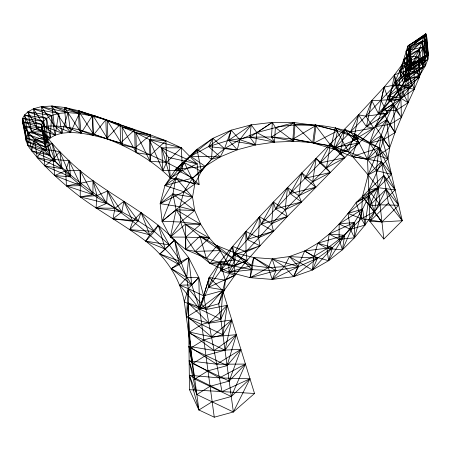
<?xml version="1.0" encoding="UTF-8"?>
<svg xmlns="http://www.w3.org/2000/svg" width="451" height="451" viewBox="0 0 451 451"><rect width="100%" height="100%" fill="white"/><g stroke="black" fill="none" stroke-linecap="round" stroke-linejoin="round"><path stroke-width="0.68" d="M383.829 239.019L376.309 170.585L378.175 155.46L383.733 139.494L401.074 98.307L404.835 87.488L407.326 76.929L408.279 70.17L409.733 65.925L426.342 55.157L427.768 53.731L426.595 35.522L409.181 44.92L409.88 46.459L409.395 50.224L407.163 56.11L402.382 64.256L394.507 74.781L384.049 87.173L358.534 114.853L273.379 202.054L245.818 231.425L232.648 246.331L220.206 261.563L209.208 277.5L222.721 290.613L254.527 393.475L233.359 411.983L196.828 394.529L189.138 360.817L216.751 364.222L245.44 364.087L231.267 396.53L194.742 379.077L188.969 346.374L214.124 350.545L240.896 349.39L227.09 365.62L190.564 348.166L188.794 331.936L211.502 336.863L236.352 334.698L224.998 350.168L188.473 332.714L188.625 317.493L208.875 323.181L231.808 320.001L222.907 334.71L186.381 317.256L199.635 309.008L218.729 303.805L222.721 290.613L225.314 280.201L234.571 266.017L246.049 251.827L271.682 223.719L366.432 126.686L389.151 101.509L398.019 90.764L404.694 81.817L408.972 74.832L411.16 69.606L428.45 55.281L427.768 53.731L425.817 33.808L407.783 46.222L403.707 59.571L399.716 70.796L375.401 126.584L369.64 143.198L367.537 159.457L369.938 221.396L383.829 239.019L402.269 220.714L387.956 159.023L379.184 147.894L358.122 138.581L337.59 130.841L316.066 125.468L294.148 122.599L256.861 132.577L239.769 139.692L224.508 148.65L211.525 159.288L205.132 166.295L192.701 178.044L183.867 191.765L179.774 206.727L180.637 222.022L185.727 237.113L195.159 251.393L209.991 263.373L228.956 272.162L250.113 277.669L272.195 279.417L293.522 276.655L312.402 269.997L328.565 260.729L342.41 249.809L354.43 237.807L364.994 225.055L361.33 218.667L362.441 196.501L368.134 174.937L379.184 147.894L381.129 135.65L386.631 119.718L393.396 103.882L419.171 49.886L424.391 35.454L425.817 33.808L426.595 35.522L428.45 55.281L427.892 59.244L425.456 65.587L420.202 74.545L411.667 85.949L400.494 99.13L373.744 128.005L287.304 216.57L259.968 245.801L247.03 260.464L234.937 275.223L224.446 290.094L218.729 303.805L233.359 411.983L214.259 417.192L198.919 409.982L189.482 389.698L188.281 288.612L186.691 277.63L180.93 261.665L174.644 240.011C143.469 208.351 100.753 191.782 69.037 160.731C61.173 153.227 53.539 145.442 46.808 136.89C44.299 133.18 40.827 129.195 41.718 124.386L43.414 121.42L46.639 118.393L51.628 115.507L58.726 113.398L68.022 112.632L79.32 113.534L92.134 116.059L105.861 119.774L150.307 134.872L165.906 140.706L181.336 147.798L197.149 163.86L199.1 184.487L170.416 178.049C152.816 160.77 130.807 147.967 107.84 139.207L106.492 138.699C86.626 131.906 65.925 124.081 44.564 126.393C37.512 127.864 29.473 130.683 26.282 137.741C25.493 145.865 32.991 151.654 37.281 157.641C50.168 172.203 64.803 185.102 80.239 196.89C101.419 212.635 124.82 225.072 145.758 241.155C165.055 256.253 179.819 277.455 184.296 301.804L198.919 409.982L212.173 401.734L231.267 396.53L249.984 378.778L219.378 377.904L189.307 375.255L198.919 409.982M361.33 218.667L356.143 202.572L369.194 195.649L364.994 225.055L362.553 209.117L339.158 223.978L354.486 222.416L342.41 249.809L344.637 235.315L317.831 243.213L332.522 247.469L312.402 269.997L317.431 258.282L289.407 256.557L298.585 266.603L272.195 279.417L276.029 270.668L253.614 257.51L252.137 269.681L250.113 277.669L268.328 267.657L272.156 258.902L284.35 266.609L293.522 276.655L298.585 266.603L272.156 258.902L276.029 270.668L250.113 277.669L251.585 265.504L253.614 257.51L268.328 267.657L272.195 279.417L284.35 266.609L289.407 256.557L312.402 269.997L313.873 256.472L317.831 243.213L326.975 248.524L342.41 249.809L339.101 239.374L339.158 223.978L350.478 229.35L364.994 225.055L374.381 211.745L378.192 187.695L362.441 196.501L381.952 221.909L374.381 211.745L369.194 195.649L348.037 213.413L361.33 218.667L381.952 221.909L398.69 205.29L386.079 189.29L369.938 221.396L381.952 221.909L402.269 220.714L388.379 203.091L379.184 147.894L367.537 159.457L354.447 133.857L369.64 143.198L381.129 135.65L389.658 147.905L375.401 126.584L386.631 119.718L389.658 147.905L378.175 155.46L367.537 159.457L352.237 156.559L358.122 138.581L354.447 133.857C329.365 124.059 301.719 122.401 275.386 127.526L272.359 122.368L251.196 124.876L231.171 130.192L212.872 138.333L196.991 149.247L175.659 169.373L164.936 185.547L160.167 203.649L162.089 221.289L170.388 237.063L185.761 249.578L206.417 258.446L228.849 265.177L252.137 269.681L276.029 270.668L298.585 266.603L317.431 258.282L332.522 247.469L344.637 235.315L354.486 222.416L362.553 209.117L369.194 195.649L378.192 187.695L391.536 174.447L379.184 147.894L354.447 133.857L348.567 151.835L368.134 174.937L378.192 187.695L395.115 189.865L381.484 161.695L352.237 156.559L333.571 149.055L313.721 143.198L292.925 139.083L271.502 136.963L249.899 137.222L228.685 140.289L208.61 146.558L190.598 156.255L175.659 169.373L192.701 178.044L194.798 184.087L192.532 197.07L194.68 210.527L200.729 224.243L209.32 237.987L220.556 250.587L235.072 259.889L251.585 265.504L268.328 267.657L284.35 266.609L299.639 262.707L313.873 256.472L326.975 248.524L339.101 239.374L350.478 229.35L361.33 218.667L374.381 211.745L380.069 204.799L395.115 189.865L383.784 175.49L356.143 202.572L348.037 213.413L339.158 223.978L329.202 234.03L317.831 243.213L304.667 250.993L289.407 256.557L272.156 258.902L253.614 257.51L234.965 252.904L216.987 245.66L199.923 236.172L185.395 224.192L176.132 209.794L172.925 193.986L175.867 177.869L184.324 162.642L196.991 149.247L211.525 159.288L220.246 156.875L237.282 149.788L255.565 144.923L274.529 142.121L293.725 141.321L312.763 142.572L331.22 146.023L348.567 151.835L367.537 159.457L376.309 170.585L391.536 174.447L381.484 161.695L368.134 174.937L376.309 170.585L387.956 159.023L389.658 147.905L394.969 132.628L401.384 117.429L414.255 89.264L419.086 77.792L422.796 67.244L426.342 55.157L425.817 33.808L407.783 46.222L409.733 65.925L424.757 59.741L424.391 35.454L407.783 46.222L411.137 64.843L411.735 66.212L411.16 69.606L427.892 59.244L426.127 39.868L426.595 35.522L409.88 46.459L411.16 69.606L409.395 50.224L426.127 39.868L428.45 55.281L411.735 66.212L409.181 44.92L411.137 64.843L409.733 65.925L406.103 51.07L424.391 35.454L426.342 55.157L411.137 64.843L427.768 53.731L411.735 66.212L409.88 46.459L426.127 39.868L423.647 46.87L417.891 56.984L408.149 69.967L395.386 84.788L365.846 116.172L290.117 193.614L261.202 224.153L233.629 254.967L220.578 270.769L208.345 287.394L199.635 309.008L214.259 417.192M380.069 204.799L369.341 205.91L383.784 175.49L398.69 205.29L380.069 204.799L368.738 190.423L381.484 161.695M233.359 411.983L249.984 378.778L222.005 391.586L189.307 375.255L196.828 394.529L210.081 386.281L229.176 381.072L245.44 364.087L219.378 377.904L189.138 360.817L194.742 379.077L207.99 370.829L227.09 365.62L236.352 334.698L214.124 350.545L188.794 331.936L192.65 363.619L229.176 381.072L240.896 349.39L216.751 364.222L188.969 346.374L192.65 363.619L205.904 355.371L224.998 350.168L231.808 320.001L211.502 336.863L188.625 317.493L190.564 348.166L203.813 339.919L222.907 334.71L227.265 305.304L206.248 309.499L188.45 303.055L186.381 317.256L188.281 288.612L198.767 277.421L188.681 257.656L174.644 240.011L159.919 253.986L179.098 264.619L191.799 284.959L199.635 309.008L220.821 319.257L227.265 305.304L208.875 323.181L188.45 303.055L188.473 332.714L201.727 324.466L220.821 319.257L222.721 290.613L224.446 290.094L225.314 280.201L220.206 261.563L234.571 266.017L247.03 260.464L246.049 251.827L245.818 231.425L258.57 237.739L273.441 231.183L271.682 223.719L273.379 202.054L285.162 209.743L287.304 216.57L271.682 223.719L259.443 216.694L247.216 239.487L259.968 245.801L258.57 237.739L259.443 216.694L261.202 224.153L273.441 231.183L247.216 239.487L245.818 231.425L233.629 254.967L247.03 260.464L220.578 270.769L220.206 261.563L208.345 287.394L224.446 290.094L199.635 309.008L184.296 301.804L188.281 288.612L179.718 285.167L186.691 277.63L188.681 257.656L180.93 261.665L171.346 268.627L191.799 284.959L198.767 277.421L203.621 295.822L222.005 391.586M367.537 159.457L381.129 135.65L387.956 159.023L378.175 155.46L369.64 143.198L386.631 119.718L394.969 132.628L383.733 139.494L369.64 143.198M369.341 205.91L386.079 189.29L402.269 220.714M369.938 221.396L388.379 203.091M356.143 202.572L378.192 187.695L368.738 190.423M170.416 178.049L168.46 157.422L161.751 147.889L162.873 170.67L166.599 162.416L165.906 140.706L149.354 139.562L162.873 170.67L182.458 170.579L181.336 147.798L161.751 147.889L170.416 178.049L182.458 170.579L197.149 163.86L161.751 147.889L149.354 139.562L135.926 132.741L107.406 120.699L92.743 115.197L78.35 110.664L64.482 107.428L51.848 106.041L41.368 106.633L33.425 108.798L27.945 111.848L24.484 115.061L22.657 118.258L22.55 121.866L26.209 141.208L46.865 150.775L50.146 155.499L55.169 161.452L61.996 168.691L70.587 176.882L80.915 185.677L92.94 194.669L106.588 203.407L138.147 220.872L154.372 231.493L169.305 244.882L180.93 261.665L159.919 253.986L174.644 240.011L179.098 264.619L171.346 268.627L186.691 277.63L198.767 277.421L199.635 309.008L179.718 285.167L191.799 284.959L188.681 257.656L179.098 264.619C147.905 225.878 102.608 203.113 65.649 170.799C54.667 161.052 44.074 150.848 34.434 139.759C30.014 134.15 24.754 128.823 22.55 121.866L41.718 124.386L45.342 143.869L45.28 147.015L46.865 150.775L27.945 145.419L24.348 126.342L41.627 127.672L46.865 150.775L43.273 131.703L24.348 126.342L26.209 141.208L45.28 147.015L41.718 124.386L22.657 118.258L26.282 137.741L45.28 147.015L41.627 127.672L22.55 121.866L26.282 137.741L45.342 143.869L47.005 140.96L50.247 137.95L55.163 135.153L61.922 133.163L70.576 132.414L81.022 133.146L93.16 135.356L106.492 138.699L135.075 147.872L166.599 162.416L182.458 170.579L199.1 184.487M352.237 156.559L379.184 147.894M189.482 389.698L254.527 393.475M168.46 157.422L197.149 163.86M362.441 196.501L381.952 221.909M80.295 182.965L80.239 196.89L106.588 203.407L107.597 190.965L97.05 195.559L80.239 196.89L92.94 194.669L92.996 180.744L66.438 185.925L65.649 170.799L69.037 160.731L53.145 159.372L44.987 165.991L70.587 176.882L69.037 160.731L80.915 185.677L66.438 185.925L92.94 194.669L80.126 170.546L65.649 170.799L54.695 175.524L53.145 159.372L59.758 151.632L70.587 176.882L54.695 175.524L80.915 185.677L80.126 170.546L80.295 182.965M354.486 222.416L354.43 237.807L339.101 239.374L329.202 234.03L326.975 248.524L328.565 260.729L313.873 256.472L304.667 250.993L293.522 276.655L317.431 258.282L304.667 250.993L332.522 247.469L328.565 260.729L344.637 235.315L329.202 234.03L354.486 222.416M419.171 49.886L419.086 77.792L404.835 87.488L394.856 82.488L413.967 61.094L419.086 77.792L407.326 76.929L399.716 70.796L419.171 49.886L422.796 67.244L407.326 76.929L403.707 59.571L422.581 40.646L424.757 59.741L408.279 70.17L403.707 59.571L419.171 49.886M409.395 50.224L408.972 74.832L425.456 65.587L423.647 46.87L409.395 50.224M28.266 132.177L27.945 145.419L50.146 155.499L46.808 136.89L28.266 132.177L31.604 150.781L55.169 161.452L52.322 143.57L34.434 139.759L31.604 150.781L50.146 155.499L43.273 131.703L28.266 132.177M272.359 122.368L271.502 136.963L274.529 142.121L249.899 137.222L251.196 124.876L228.685 140.289L237.282 149.788L239.769 139.692L251.196 124.876L256.861 132.577L274.529 142.121L275.386 127.526L293.725 141.321L294.954 124.837L294.148 122.599L272.359 122.368L256.861 132.577L255.565 144.923L228.685 140.289L231.171 130.192L239.769 139.692L255.565 144.923L249.899 137.222L272.359 122.368M51.628 115.507L50.247 137.95L31.553 131.41L24.484 115.061L46.639 118.393L50.247 137.95L36.954 128.45L27.945 111.848L51.628 115.507L55.163 135.153L36.954 128.45L33.425 108.798L58.726 113.398L61.922 133.163L44.564 126.393L33.425 108.798L51.628 115.507M212.872 138.333L211.525 159.288L201.366 171.312L192.701 178.044L164.936 185.547L184.324 162.642L201.366 171.312L205.132 166.295L220.246 156.875L224.508 148.65L231.171 130.192L208.61 146.558L220.246 156.875L190.598 156.255L196.991 149.247L201.366 171.312L194.798 184.087L183.867 191.765L160.167 203.649L179.774 206.727L194.68 210.527L180.637 222.022L170.388 237.063L185.727 237.113L209.32 237.987L195.159 251.393L185.761 249.578L185.395 224.192L200.729 224.243L185.727 237.113L185.761 249.578L199.923 236.172L209.32 237.987L185.395 224.192L170.388 237.063L176.132 209.794L194.68 210.527L172.925 193.986L160.167 203.649L175.867 177.869L194.798 184.087L184.324 162.642L175.659 169.373L205.132 166.295L190.598 156.255L212.872 138.333L224.508 148.65L237.282 149.788L208.61 146.558L212.872 138.333M294.148 122.599L292.925 139.083L293.725 141.321L271.502 136.963L294.148 122.599M97.05 195.559L96.035 208.001L121.894 211.88L123.878 201.343L138.147 220.872L129.826 229.66L149.715 234.836L158.329 225.173L169.305 244.882L145.758 241.155L149.715 234.836L141.078 212.517L132.763 221.306L129.826 229.66L154.372 231.493L158.329 225.173L165.258 249.11L145.758 241.155L154.372 231.493L141.078 212.517L138.147 220.872L112.97 218.814L114.949 208.283L107.597 190.965L121.894 211.88L112.97 218.814L132.763 221.306L123.878 201.343L114.949 208.283L96.035 208.001L106.588 203.407L92.996 180.744L97.05 195.559M209.208 277.5L208.345 287.394L234.937 275.223L234.571 266.017L232.648 246.331L246.049 251.827L259.968 245.801L233.629 254.967L232.648 246.331L220.578 270.769L234.937 275.223L225.314 280.201L209.208 277.5L199.635 309.008L209.208 277.5M407.163 56.11L404.694 81.817L420.202 74.545L417.891 56.984L407.163 56.11L408.972 74.832L427.892 59.244L423.647 46.87L407.163 56.11M287.524 187.469L285.162 209.743L301.448 201.93L298.855 195.779L301.804 172.902L312.661 181.826L315.807 187.244L298.855 195.779L287.524 187.469L275.522 208.881L287.304 216.57L261.202 224.153L273.379 202.054L275.522 208.881L301.448 201.93L290.117 193.614L287.524 187.469M150.775 154.913L150.053 161.272L166.599 162.416L181.336 147.798L149.354 139.562L150.053 161.272L135.926 132.741L150.307 134.872L150.775 154.913L136.399 152.776L122.165 127.03L134.702 129.837L135.075 147.872L136.399 152.776L135.926 132.741L165.906 140.706L150.775 154.913M315.114 124.842L312.763 142.572L313.721 143.198L331.22 146.023L333.571 149.055L348.567 151.835L335.234 127.802L331.22 146.023L315.114 124.842L337.59 130.841L333.571 149.055L358.122 138.581L335.234 127.802L337.59 130.841L313.721 143.198L316.066 125.468L315.114 124.842M316.151 158.34L312.661 181.826L330.307 172.496L326.468 167.885L316.151 158.34L304.949 178.314L315.807 187.244L290.117 193.614L301.804 172.902L304.949 178.314L330.307 172.496L319.99 162.946L316.151 158.34M58.726 113.398L55.163 135.153L44.564 126.393L41.368 106.633L68.022 112.632L70.576 132.414L54.402 125.823L41.368 106.633L58.726 113.398M330.47 143.784L326.468 167.885L344.874 157.687L335.194 147.477L330.47 143.784L319.99 162.946L344.874 157.687L340.155 153.994L330.47 143.784M402.382 64.256L398.019 90.764L411.667 85.949L408.149 69.967L402.382 64.256L417.891 56.984L425.456 65.587L404.694 81.817L402.382 64.256M93.374 134.122L93.16 135.356L79.376 129.967L64.482 107.428L92.134 116.059L93.16 135.356L105.861 119.774L92.743 115.197L93.374 134.122L107.84 139.207L120.558 142.922L122.537 145.064L135.075 147.872L150.307 134.872L122.165 127.03L122.537 145.064L107.406 120.699L120.124 124.414L120.558 142.922L134.702 129.837L107.406 120.699L107.84 139.207L92.743 115.197L120.124 124.414L106.492 138.699L105.861 119.774L78.35 110.664L79.376 129.967L81.022 133.146L92.134 116.059L78.35 110.664L93.374 134.122M344.66 129.262L340.155 153.994L359.408 142.837L350.517 131.884L344.66 129.262L335.194 147.477L359.408 142.837L353.55 140.216L344.66 129.262M358.534 114.853L353.55 140.216L373.744 128.005L365.846 116.172L358.534 114.853L350.517 131.884L373.744 128.005L366.432 126.686L358.534 114.853M394.507 74.781L389.151 101.509L400.494 99.13L395.386 84.788L394.507 74.781L408.149 69.967L420.202 74.545L398.019 90.764L394.507 74.781M371.821 100.714L366.432 126.686L387.595 113.336L380.965 100.398L384.049 87.173L395.386 84.788L411.667 85.949L389.151 101.509L384.049 87.173L378.451 113.652L387.595 113.336L365.846 116.172L371.821 100.714L400.494 99.13L378.451 113.652L371.821 100.714M362.553 209.117L354.43 237.807L350.478 229.35L348.037 213.413L362.553 209.117M68.022 112.632L61.922 133.163L54.402 125.823L51.848 106.041L79.32 113.534L81.022 133.146L66.184 127.041L51.848 106.041L68.022 112.632M172.925 193.986L162.089 221.289L180.637 222.022L200.729 224.243L176.132 209.794L162.089 221.289L179.774 206.727L192.532 197.07L175.867 177.869L164.936 185.547L183.867 191.765L192.532 197.07L172.925 193.986M79.32 113.534L70.576 132.414L66.184 127.041L64.482 107.428L79.32 113.534M234.965 252.904L228.849 265.177L228.956 272.162L252.137 269.681L234.965 252.904L235.072 259.889L228.956 272.162L251.585 265.504L234.965 252.904M42.744 148.937L37.281 157.641L61.996 168.691L59.758 151.632L42.744 148.937L44.987 165.991L61.996 168.691L52.322 143.57L42.744 148.937M393.396 103.882L375.401 126.584L389.991 124.431L401.384 117.429L400.68 88.379L388.723 96.024L396.096 110.416L401.384 117.429L393.396 103.882L382.008 110.884L394.969 132.628L393.396 103.882M216.987 245.66L206.417 258.446L209.991 263.373L228.849 265.177L216.987 245.66L235.072 259.889L209.991 263.373L220.556 250.587L216.987 245.66M400.68 88.379L382.008 110.884L396.096 110.416L408.054 102.766L408.031 73.445L394.856 82.488L401.074 98.307L408.054 102.766L400.68 88.379M408.031 73.445L388.723 96.024L401.074 98.307L414.255 89.264L413.967 61.094L399.716 70.796L404.835 87.488L414.255 89.264L408.031 73.445M222.721 290.613L206.248 309.499L188.281 288.612L203.621 295.822L222.721 290.613M422.581 40.646L406.103 51.07L408.279 70.17L422.796 67.244L422.581 40.646M316.066 125.468L292.925 139.083L312.763 142.572L294.954 124.837L316.066 125.468M46.808 136.89L34.434 139.759L37.281 157.641L55.169 161.452L46.808 136.89M220.556 250.587L195.159 251.393L206.417 258.446L199.923 236.172L220.556 250.587M43.414 121.42L22.657 118.258L28.075 134.601L45.342 143.869L43.414 121.42L24.484 115.061L28.075 134.601L47.005 140.96L46.639 118.393L27.945 111.848L31.553 131.41L47.005 140.96L43.414 121.42"/></g></svg>
